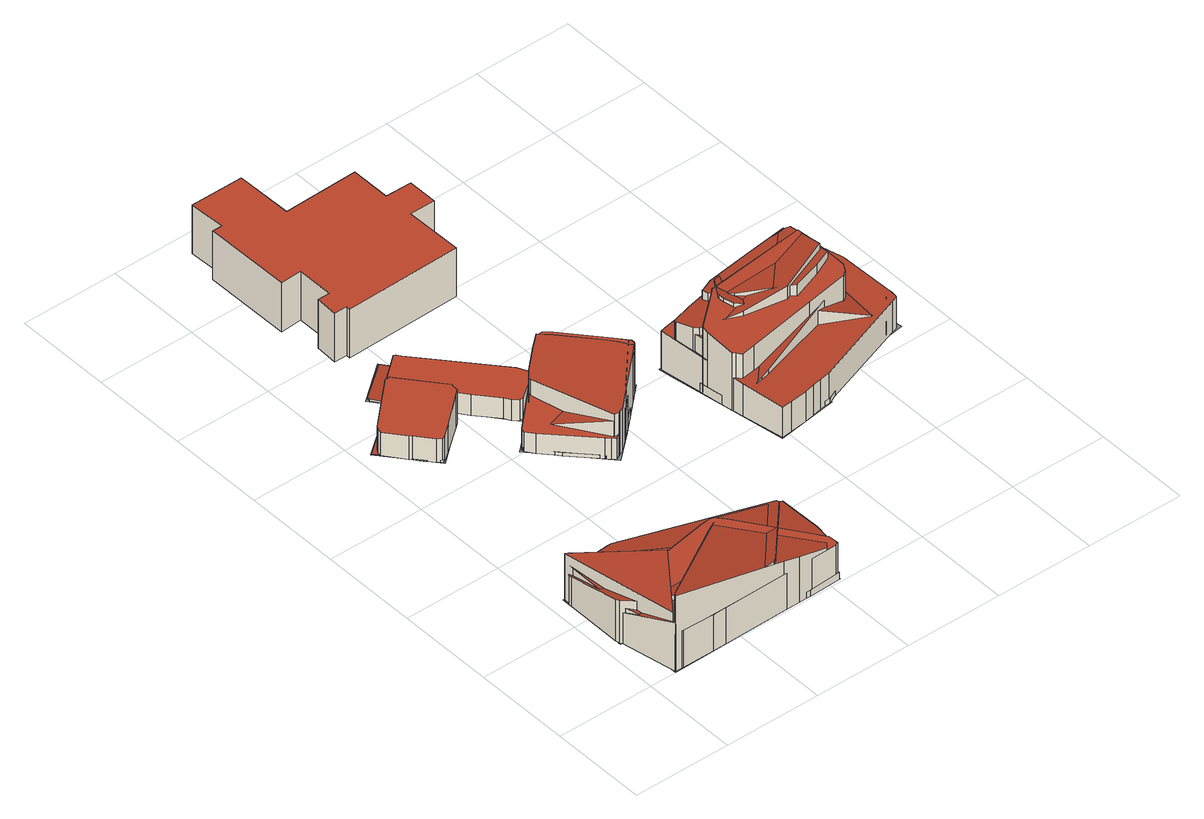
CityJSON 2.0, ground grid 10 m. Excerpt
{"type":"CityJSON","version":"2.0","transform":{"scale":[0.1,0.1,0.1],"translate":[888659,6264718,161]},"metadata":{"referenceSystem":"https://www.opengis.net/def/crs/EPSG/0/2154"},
"CityObjects":{
"building1":{"type":"Building","attributes":{"class":"Building"},"children":["building1-1"]},
"building1-1":{"type":"BuildingPart","parents":["building1"],"geometry":[{"type":"MultiSurface","lod":"2.2","boundaries":[[[0,1,2,3,4,5,6,7,8,9,10,11,12,13,14]],[[15,16,1,0]],[[16,17,2,1]],[[17,18,3,2]],[[18,19,4,3]],[[19,20,5,4]],[[20,21,6,5]],[[21,22,7,6]],[[22,23,8,7]],[[23,24,9,8]],[[24,25,10,9]],[[25,26,11,10]],[[26,27,12,11]],[[27,28,13,12]],[[28,29,14,13]],[[29,15,0,14]],[[30,31,32,33,34,35,36,37,38,39,40,41,42,43,44,45,46,47]],[[48,49,31,30]],[[49,50,32,31]],[[50,51,33,32]],[[51,52,34,33]],[[52,53,35,34]],[[53,54,36,35]],[[54,55,37,36]],[[55,56,38,37]],[[56,57,39,38]],[[57,58,40,39]],[[58,59,41,40]],[[59,60,42,41]],[[60,61,43,42]],[[61,62,44,43]],[[62,63,45,44]],[[63,64,46,45]],[[64,65,47,46]],[[65,48,30,47]],[[66,67,68,69,70,71,72,73,74,75,76,77,78]],[[79,80,67,66]],[[80,81,68,67]],[[81,82,69,68]],[[82,83,70,69]],[[83,84,71,70]],[[84,85,72,71]],[[85,86,73,72]],[[86,87,74,73]],[[87,88,75,74]],[[88,89,76,75]],[[89,90,77,76]],[[90,91,78,77]],[[91,79,66,78]],[[92,93,94,95,96,97,98,99,100,101,102,103,104,105,106,107]],[[108,109,93,92]],[[109,110,94,93]],[[110,111,95,94]],[[111,112,96,95]],[[112,113,97,96]],[[113,114,98,97]],[[114,115,99,98]],[[115,116,100,99]],[[116,117,101,100]],[[117,118,102,101]],[[118,119,103,102]],[[119,120,104,103]],[[120,121,105,104]],[[121,122,106,105]],[[122,123,107,106]],[[123,108,92,107]],[[124,125,126,127,128,129,130,131,132,133,134,135]],[[136,137,125,124]],[[137,138,126,125]],[[138,139,127,126]],[[139,140,128,127]],[[140,141,129,128]],[[141,142,130,129]],[[142,143,131,130]],[[143,144,132,131]],[[144,145,133,132]],[[145,146,134,133]],[[146,147,135,134]],[[147,136,124,135]],[[148,149,150,151,152,153,154,155,156]],[[157,149,148]],[[158,150,149]],[[158,159,151,150]],[[159,160,152,151]],[[160,161,153,152]],[[161,162,154,153]],[[162,163,155,154]],[[163,164,156,155]],[[164,157,148,156]],[[165,166,167,168,169,170,171,172,173]],[[174,137,166,165]],[[137,175,167,166]],[[175,176,168,167]],[[176,177,169,168]],[[177,178,170,169]],[[178,179,171,170]],[[179,180,172,171]],[[180,181,173,172]],[[181,174,165,173]],[[182,183,184,185,186,187,188,189,190,191]],[[192,193,183,182]],[[193,79,184,183]],[[79,194,185,184]],[[194,195,186,185]],[[195,196,187,186]],[[196,197,188,187]],[[197,198,189,188]],[[198,199,190,189]],[[199,200,191,190]],[[200,192,182,191]],[[201,202,203,204,205,206,207]],[[208,209,202,201]],[[209,79,203,202]],[[79,210,204,203]],[[210,211,205,204]],[[211,212,206,205]],[[212,213,207,206]],[[213,208,201,207]],[[214,215,216,217]],[[218,219,215,214]],[[219,220,216,215]],[[220,221,217,216]],[[221,218,214,217]],[[222,223,224,225,226,227,228,229,230,231,232,233]]],"semantics":{"surfaces":[{"type":"RoofSurface","rf_azimuth":90.5,"rf_slope":12.83},{"type":"WallSurface","on_footprint_edge":true},{"type":"RoofSurface","rf_azimuth":271.19,"rf_slope":14.2},{"type":"RoofSurface","rf_azimuth":0.742,"rf_slope":13.63},{"type":"RoofSurface","rf_azimuth":214.13,"rf_slope":1.97},{"type":"RoofSurface","rf_azimuth":258.29,"rf_slope":14.51},{"type":"RoofSurface","rf_azimuth":263.12,"rf_slope":12.42},{"type":"RoofSurface","rf_azimuth":191.4,"rf_slope":8.85},{"type":"RoofSurface","rf_azimuth":118.48,"rf_slope":19.65},{"type":"RoofSurface","rf_azimuth":109.07,"rf_slope":9.97},{"type":"RoofSurface","rf_azimuth":154.88,"rf_slope":9.03},{"type":"GroundSurface"}],"values":[0,1,1,1,1,1,1,1,1,1,1,1,1,1,1,1,2,1,1,1,1,1,1,1,1,1,1,1,1,1,1,1,1,1,1,3,1,1,1,1,1,1,1,1,1,1,1,1,1,4,1,1,1,1,1,1,1,1,1,1,1,1,1,1,1,1,5,1,1,1,1,1,1,1,1,1,1,1,1,6,1,1,1,1,1,1,1,1,1,7,1,1,1,1,1,1,1,1,1,8,1,1,1,1,1,1,1,1,1,1,9,1,1,1,1,1,1,1,10,1,1,1,1,11]}}]},
"building2":{"type":"Building","attributes":{"class":"Building"},"children":["building2-1"]},
"building2-1":{"type":"BuildingPart","parents":["building2"],"geometry":[{"type":"MultiSurface","lod":"2.2","boundaries":[[[234,235,236,237,238,239,240,241,242,243,244,245,246,247,248,249,250]],[[251,252,235,234]],[[252,253,236,235]],[[253,254,237,236]],[[254,255,238,237]],[[255,256,239,238]],[[256,257,240,239]],[[257,258,241,240]],[[258,259,242,241]],[[259,260,243,242]],[[260,261,244,243]],[[261,262,245,244]],[[262,263,246,245]],[[263,264,247,246]],[[264,265,248,247]],[[265,266,249,248]],[[266,267,250,249]],[[267,251,234,250]],[[268,269,270,271,272,273,274,275,276]],[[277,278,269,268]],[[278,279,270,269]],[[279,280,271,270]],[[280,281,272,271]],[[281,282,273,272]],[[282,283,274,273]],[[283,284,275,274]],[[284,285,276,275]],[[285,277,268,276]],[[286,287,288,289]]],"semantics":{"surfaces":[{"type":"RoofSurface","rf_azimuth":219.08,"rf_slope":12.52},{"type":"WallSurface","on_footprint_edge":true},{"type":"RoofSurface","rf_azimuth":203.6,"rf_slope":2.11},{"type":"GroundSurface"}],"values":[0,1,1,1,1,1,1,1,1,1,1,1,1,1,1,1,1,1,2,1,1,1,1,1,1,1,1,1,3]}}]},
"building3":{"type":"Building","attributes":{"class":"Building"},"children":["building3-1"]},
"building3-1":{"type":"BuildingPart","parents":["building3"],"geometry":[{"type":"MultiSurface","lod":"2.2","boundaries":[[[290,291,292,293,294,295,296,297,298,299,300,301,302,303,304,305]],[[306,307,291,290]],[[307,308,292,291]],[[308,309,293,292]],[[309,310,294,293]],[[310,311,295,294]],[[311,312,296,295]],[[312,313,297,296]],[[313,314,298,297]],[[314,315,299,298]],[[315,316,300,299]],[[316,317,301,300]],[[317,318,302,301]],[[318,319,303,302]],[[319,320,304,303]],[[320,321,305,304]],[[321,306,290,305]],[[322,323,324,325,326,327,328,329,330,331]],[[332,333,323,322]],[[333,334,324,323]],[[334,335,325,324]],[[335,336,326,325]],[[336,337,327,326]],[[337,328,327]],[[338,330,329]],[[338,339,331,330]],[[339,332,322,331]],[[340,341,342,343]]],"semantics":{"surfaces":[{"type":"RoofSurface","rf_azimuth":215.76,"rf_slope":1.26},{"type":"WallSurface","on_footprint_edge":true},{"type":"RoofSurface","rf_azimuth":51.92,"rf_slope":2.69},{"type":"GroundSurface"}],"values":[0,1,1,1,1,1,1,1,1,1,1,1,1,1,1,1,1,2,1,1,1,1,1,1,1,1,1,3]}}]},
"building4":{"type":"Building","attributes":{"class":"Building"},"children":["building4-1"]},
"building4-1":{"type":"BuildingPart","parents":["building4"],"geometry":[{"type":"MultiSurface","lod":"2.2","boundaries":[[[344,345,346,347,348,349,350,351,352,353,354,355,356,357,358,359,360]],[[361,362,345,344]],[[362,363,346,345]],[[363,364,347,346]],[[364,365,348,347]],[[365,366,349,348]],[[366,367,350,349]],[[367,368,351,350]],[[368,369,352,351]],[[369,370,353,352]],[[370,371,354,353]],[[371,372,355,354]],[[372,373,356,355]],[[373,374,357,356]],[[374,375,358,357]],[[375,376,359,358]],[[376,377,360,359]],[[377,361,344,360]],[[378,379,380,381,382,383,384,385,386,387,388,389,390,391,392,393]],[[394,395,379,378]],[[395,396,380,379]],[[396,397,381,380]],[[397,398,382,381]],[[398,399,383,382]],[[399,400,384,383]],[[400,401,385,384]],[[401,402,386,385]],[[402,403,387,386]],[[403,404,388,387]],[[404,405,389,388]],[[405,406,390,389]],[[406,407,391,390]],[[407,408,392,391]],[[408,409,393,392]],[[409,394,378,393]],[[410,411,412,413,414,415,416,417,418,419,420,421]],[[422,423,411,410]],[[423,424,412,411]],[[424,425,413,412]],[[425,366,414,413]],[[366,399,415,414]],[[399,426,416,415]],[[426,417,416]],[[427,418,417]],[[427,428,419,418]],[[428,429,420,419]],[[429,430,421,420]],[[430,422,410,421]],[[431,432,433,434,435,436,437,438]],[[439,440,432,431]],[[440,441,433,432]],[[441,442,434,433]],[[442,443,435,434]],[[443,444,436,435]],[[444,445,437,436]],[[445,446,438,437]],[[446,439,431,438]],[[447,448,449,450,451,452,453,454,455]],[[456,395,448,447]],[[395,457,449,448]],[[457,458,450,449]],[[458,459,451,450]],[[459,460,452,451]],[[460,461,453,452]],[[461,462,454,453]],[[462,463,455,454]],[[463,456,447,455]],[[464,465,466,467,468,469,470,471,472]],[[473,474,465,464]],[[474,475,466,465]],[[475,476,467,466]],[[476,477,468,467]],[[477,374,469,468]],[[374,478,470,469]],[[478,479,471,470]],[[479,480,472,471]],[[480,473,464,472]],[[481,482,483,484,485]]],"semantics":{"surfaces":[{"type":"RoofSurface","rf_azimuth":221.48,"rf_slope":15.7},{"type":"WallSurface","on_footprint_edge":true},{"type":"RoofSurface","rf_azimuth":220.79,"rf_slope":4.91},{"type":"RoofSurface","rf_azimuth":29.07,"rf_slope":2.04},{"type":"RoofSurface","rf_azimuth":40.89,"rf_slope":10.22},{"type":"RoofSurface","rf_azimuth":148.29,"rf_slope":16.65},{"type":"RoofSurface","rf_azimuth":275.3,"rf_slope":4.91},{"type":"GroundSurface"}],"values":[0,1,1,1,1,1,1,1,1,1,1,1,1,1,1,1,1,1,2,1,1,1,1,1,1,1,1,1,1,1,1,1,1,1,1,3,1,1,1,1,1,1,1,1,1,1,1,1,4,1,1,1,1,1,1,1,1,5,1,1,1,1,1,1,1,1,1,6,1,1,1,1,1,1,1,1,1,7]}}]},
"building5":{"type":"Building","attributes":{"class":"Building"},"children":["building5-1"]},
"building5-1":{"type":"BuildingPart","parents":["building5"],"geometry":[{"type":"Solid","lod":"2.2","boundaries":[[[[486,487,488,489,490,491,492,493,494,495,496,497,498,499,500,501,502,503]],[[504,505,506,507,508,509,510,511,512,513,514,515,516,517,518,519,520,521]],[[521,520,502,503]],[[520,519,501,502]],[[519,518,500,501]],[[518,517,499,500]],[[517,516,498,499]],[[516,515,497,498]],[[515,514,496,497]],[[514,513,495,496]],[[513,512,494,495]],[[512,511,493,494]],[[511,510,492,493]],[[510,509,491,492]],[[509,508,490,491]],[[508,507,489,490]],[[507,506,488,489]],[[506,505,487,488]],[[505,504,486,487]],[[504,521,503,486]]]],"semantics":{"surfaces":[{"type":"GroundSurface"},{"type":"RoofSurface"},{"type":"WallSurface","on_footprint_edge":true}],"values":[[0,1,2,2,2,2,2,2,2,2,2,2,2,2,2,2,2,2,2,2]]}}]},
"building6":{"type":"Building","attributes":{"class":"Building"},"children":["building6-1"]},
"building6-1":{"type":"BuildingPart","parents":["building6"],"geometry":[{"type":"MultiSurface","lod":"2.2","boundaries":[[[522,523,524,525,526,527,528,529,530,531,532,533,534,535]],[[536,537,523,522]],[[537,538,524,523]],[[538,539,525,524]],[[539,540,526,525]],[[540,541,527,526]],[[541,542,528,527]],[[542,543,529,528]],[[543,544,530,529]],[[544,545,531,530]],[[545,546,532,531]],[[546,547,533,532]],[[547,548,534,533]],[[548,549,535,534]],[[549,536,522,535]],[[550,551,552,553,554,555,556,557,558,559,560,561,562,563,564,565,566,567,568,569,570,571]],[[572,573,551,550]],[[573,574,552,551]],[[574,575,553,552]],[[575,576,554,553]],[[576,577,555,554]],[[577,578,556,555]],[[578,579,557,556]],[[579,580,558,557]],[[580,581,559,558]],[[581,582,560,559]],[[582,583,561,560]],[[583,584,562,561]],[[584,585,563,562]],[[585,586,564,563]],[[586,587,565,564]],[[587,588,566,565]],[[588,589,567,566]],[[589,590,568,567]],[[590,591,569,568]],[[591,592,570,569]],[[592,593,571,570]],[[593,572,550,571]],[[594,595,596,597,598,599,600,601,602,603,604,605,606,607]],[[608,609,595,594]],[[609,610,596,595]],[[610,611,597,596]],[[611,612,598,597]],[[612,613,599,598]],[[613,614,600,599]],[[614,615,601,600]],[[615,616,602,601]],[[616,617,603,602]],[[617,618,604,603]],[[618,619,605,604]],[[619,620,606,605]],[[620,621,607,606]],[[621,608,594,607]],[[622,623,624,625,626,627,628,629,630,631,632,633,634,635,636,637]],[[638,639,623,622]],[[639,640,624,623]],[[640,641,625,624]],[[641,642,626,625]],[[642,643,627,626]],[[643,644,628,627]],[[644,645,629,628]],[[645,646,630,629]],[[646,647,631,630]],[[647,648,632,631]],[[648,649,633,632]],[[649,650,634,633]],[[650,651,635,634]],[[651,652,636,635]],[[652,653,637,636]],[[653,638,622,637]],[[654,655,656,657,658,659,660,661,662,663,664,665,666]],[[667,668,655,654]],[[668,669,656,655]],[[669,644,657,656]],[[644,670,658,657]],[[670,671,659,658]],[[671,672,660,659]],[[672,673,661,660]],[[673,674,662,661]],[[674,675,663,662]],[[675,676,664,663]],[[676,677,665,664]],[[677,678,666,665]],[[678,667,654,666]],[[679,680,681,682,683,684,685,686,687,688]],[[689,690,680,679]],[[690,691,681,680]],[[691,692,682,681]],[[692,693,683,682]],[[693,694,684,683]],[[694,695,685,684]],[[695,696,686,685]],[[696,697,687,686]],[[697,698,688,687]],[[698,689,679,688]],[[699,700,701,702,703,704,705,706,707,708,709,710]],[[711,712,700,699]],[[712,713,701,700]],[[713,714,702,701]],[[714,715,703,702]],[[715,716,704,703]],[[716,717,705,704]],[[717,718,706,705]],[[718,719,707,706]],[[719,720,708,707]],[[720,721,709,708]],[[721,722,710,709]],[[722,711,699,710]],[[723,724,725,726,727,728,729,730]],[[731,732,724,723]],[[732,733,725,724]],[[733,734,726,725]],[[734,735,727,726]],[[735,736,728,727]],[[736,737,729,728]],[[737,738,730,729]],[[738,731,723,730]],[[739,740,741,742,743,744,745,746,747,748,749]],[[750,751,740,739]],[[751,752,741,740]],[[752,753,742,741]],[[753,754,743,742]],[[754,755,744,743]],[[755,756,745,744]],[[756,757,746,745]],[[757,758,747,746]],[[758,759,748,747]],[[759,760,749,748]],[[760,750,739,749]],[[761,762,763,764,765,766,767,768,769]],[[770,536,762,761]],[[536,771,763,762]],[[771,772,764,763]],[[772,773,765,764]],[[773,774,766,765]],[[774,775,767,766]],[[775,616,768,767]],[[616,776,769,768]],[[776,770,761,769]],[[777,778,779,780,781,782,783,784,785]]],"semantics":{"surfaces":[{"type":"RoofSurface","rf_azimuth":270.48,"rf_slope":14.66},{"type":"WallSurface","on_footprint_edge":true},{"type":"RoofSurface","rf_azimuth":279.16,"rf_slope":4.23},{"type":"RoofSurface","rf_azimuth":125.43,"rf_slope":13.72},{"type":"RoofSurface","rf_azimuth":347.12,"rf_slope":20},{"type":"RoofSurface","rf_azimuth":37.83,"rf_slope":1.43},{"type":"RoofSurface","rf_azimuth":99.45,"rf_slope":4.94},{"type":"RoofSurface","rf_azimuth":146.19,"rf_slope":17.58},{"type":"RoofSurface","rf_azimuth":188.52,"rf_slope":7.4},{"type":"RoofSurface","rf_azimuth":7.04,"rf_slope":6.77},{"type":"RoofSurface","rf_azimuth":165.82,"rf_slope":3.29},{"type":"GroundSurface"}],"values":[0,1,1,1,1,1,1,1,1,1,1,1,1,1,1,2,1,1,1,1,1,1,1,1,1,1,1,1,1,1,1,1,1,1,1,1,1,1,3,1,1,1,1,1,1,1,1,1,1,1,1,1,1,4,1,1,1,1,1,1,1,1,1,1,1,1,1,1,1,1,5,1,1,1,1,1,1,1,1,1,1,1,1,1,6,1,1,1,1,1,1,1,1,1,1,7,1,1,1,1,1,1,1,1,1,1,1,1,8,1,1,1,1,1,1,1,1,9,1,1,1,1,1,1,1,1,1,1,1,10,1,1,1,1,1,1,1,1,1,11]}}]}
},
"vertices":[
[16,122,37],[16,64,50],[17,60,51],[30,40,56],[32,37,56],[34,36,56],[129,2,64],[139,3,64],[144,7,63],[204,73,48],[204,77,47],[72,136,34],[68,136,34],[20,132,35],[16,125,36],[16,122,4],[16,64,4],[17,60,4],[30,40,4],[32,37,4],[34,36,4],[129,2,4],[139,3,4],[144,7,4],[204,73,4],[204,77,4],[72,136,4],[68,136,4],[20,132,4],[16,125,4],[29,2,45],[37,1,45],[70,1,44],[84,1,44],[207,3,44],[210,4,45],[210,8,45],[208,13,47],[199,22,49],[146,72,62],[137,79,64],[133,80,64],[123,79,64],[32,65,61],[30,64,61],[30,61,60],[30,54,58],[29,9,47],[29,2,4],[37,1,4],[70,1,4],[84,1,4],[207,3,4],[210,4,4],[210,8,4],[208,13,4],[199,22,4],[146,72,4],[137,79,4],[133,80,4],[123,79,4],[32,65,4],[30,64,4],[30,61,4],[30,54,4],[29,9,4],[29,1,88],[149,2,59],[166,2,55],[197,3,47],[208,16,44],[209,18,44],[211,32,44],[210,76,44],[208,77,44],[186,79,49],[142,81,60],[124,69,65],[30,4,88],[29,1,4],[149,2,4],[166,2,4],[197,3,4],[208,16,4],[209,18,4],[211,32,4],[210,76,4],[208,77,4],[186,79,4],[142,81,4],[124,69,4],[30,4,4],[16,85,8],[20,59,7],[28,12,6],[37,7,7],[178,2,11],[211,3,12],[211,71,13],[210,78,13],[77,143,10],[75,143,10],[67,143,10],[62,142,10],[32,132,9],[18,123,8],[18,119,8],[18,113,8],[16,85,4],[20,59,4],[28,12,4],[37,7,4],[178,2,4],[211,3,4],[211,71,4],[210,78,4],[77,143,4],[75,143,4],[67,143,4],[62,142,4],[32,132,4],[18,123,4],[18,119,4],[18,113,4],[17,90,31],[18,62,24],[30,8,11],[210,6,20],[210,9,21],[210,16,22],[210,24,24],[209,34,27],[209,51,31],[147,102,41],[17,108,35],[17,104,34],[17,90,4],[18,62,4],[30,8,4],[210,6,4],[210,9,4],[210,16,4],[210,24,4],[209,34,4],[209,51,4],[147,102,4],[17,108,4],[17,104,4],[17,94,22],[28,9,4],[210,37,15],[210,40,15],[209,75,23],[209,78,24],[146,103,27],[18,104,24],[17,97,23],[17,94,4],[210,37,4],[210,40,4],[209,75,4],[209,78,4],[146,103,4],[18,104,4],[17,97,4],[18,133,46],[18,62,44],[29,14,44],[127,3,58],[127,6,59],[125,49,60],[125,53,60],[27,131,47],[23,133,47],[18,133,4],[29,14,4],[127,3,4],[127,6,4],[125,49,4],[125,53,4],[27,131,4],[23,133,4],[16,72,33],[18,59,38],[29,1,58],[124,66,54],[125,69,53],[126,72,52],[126,76,51],[19,118,19],[16,80,31],[16,76,32],[16,72,4],[18,59,4],[124,66,4],[125,69,4],[126,72,4],[126,76,4],[19,118,4],[16,80,4],[16,76,4],[24,75,11],[29,4,23],[29,1,24],[207,54,25],[206,64,23],[141,99,14],[25,82,10],[24,75,4],[29,4,4],[207,54,4],[206,64,4],[141,99,4],[25,82,4],[17,132,56],[29,5,67],[76,68,69],[19,130,57],[17,132,4],[29,5,4],[76,68,4],[19,130,4],[16,133,4],[16,58,4],[28,58,4],[28,0,4],[212,3,4],[211,80,4],[149,79,4],[148,103,4],[78,101,4],[77,144,4],[57,143,4],[57,134,4],
[13,368,38],[28,349,38],[30,347,38],[43,331,38],[48,328,38],[50,328,39],[60,335,42],[84,354,48],[89,358,50],[89,359,50],[89,363,50],[89,365,51],[57,404,51],[55,406,51],[51,407,50],[15,375,39],[13,372,39],[13,368,12],[28,349,12],[30,347,12],[43,331,12],[48,328,12],[50,328,12],[60,335,12],[84,354,12],[89,358,12],[89,359,12],[89,363,12],[89,365,12],[57,404,12],[55,406,12],[51,407,12],[15,375,12],[13,372,12],[8,374,13],[22,357,13],[36,339,13],[45,330,14],[48,327,14],[48,334,14],[47,402,15],[43,401,15],[34,394,14],[8,374,12],[22,357,12],[36,339,12],[45,330,12],[48,327,12],[48,334,12],[47,402,12],[43,401,12],[34,394,12],[92,361,12],[53,409,12],[7,374,12],[48,325,12],
[60,417,36],[63,411,36],[86,381,36],[94,371,36],[104,358,36],[122,337,36],[126,331,36],[131,326,36],[135,326,36],[154,339,37],[159,345,37],[160,349,37],[155,359,37],[91,433,37],[88,437,37],[86,438,37],[60,417,13],[63,411,13],[86,381,13],[94,371,13],[104,358,13],[122,337,13],[126,331,13],[131,326,13],[135,326,13],[154,339,13],[159,345,13],[160,349,13],[155,359,13],[91,433,13],[88,437,13],[86,438,13],[51,427,15],[60,414,15],[140,364,15],[162,356,15],[161,360,14],[144,384,14],[110,428,13],[87,458,13],[56,434,15],[51,430,15],[51,427,13],[60,414,13],[140,364,13],[162,356,13],[161,360,13],[144,384,13],[56,434,13],[51,430,13],[87,459,13],[48,429,13],[134,321,13],[169,352,13],
[108,293,35],[114,285,35],[154,242,36],[158,238,36],[162,235,36],[176,244,41],[186,252,44],[233,296,62],[233,297,63],[233,300,63],[220,316,63],[189,351,63],[182,357,63],[179,358,62],[177,358,62],[174,355,61],[108,296,36],[108,293,13],[114,285,13],[154,242,13],[158,238,13],[162,235,13],[176,244,13],[186,252,13],[233,296,13],[233,297,13],[233,300,13],[220,316,13],[189,351,13],[182,357,13],[179,358,13],[177,358,13],[174,355,13],[108,296,13],[135,316,63],[161,238,61],[166,237,61],[167,238,61],[172,240,61],[188,254,63],[221,284,67],[227,290,68],[224,294,68],[219,302,68],[213,310,68],[183,344,68],[173,354,68],[161,344,66],[141,326,64],[135,319,63],[135,316,13],[161,238,13],[166,237,13],[167,238,13],[172,240,13],[188,254,13],[221,284,13],[227,290,13],[224,294,13],[219,302,13],[213,310,13],[183,344,13],[173,354,13],[161,344,13],[141,326,13],[135,319,13],[108,294,17],[129,268,17],[151,245,17],[155,241,17],[176,244,16],[188,254,15],[208,273,15],[234,300,13],[209,328,14],[188,351,14],[123,308,17],[117,304,17],[108,294,13],[129,268,13],[151,245,13],[155,241,13],[208,273,13],[209,328,13],[188,351,13],[123,308,13],[117,304,13],[150,332,49],[170,252,55],[175,255,54],[230,302,41],[230,305,41],[182,358,41],[179,359,42],[165,345,45],[150,332,13],[170,252,13],[175,255,13],[230,302,13],[230,305,13],[182,358,13],[179,359,13],[165,345,13],[116,302,32],[161,238,54],[165,238,55],[187,254,58],[232,303,62],[227,308,60],[173,352,39],[159,342,37],[131,317,34],[116,302,13],[165,238,13],[187,254,13],[232,303,13],[227,308,13],[173,352,13],[159,342,13],[131,317,13],[109,296,27],[127,272,24],[196,261,23],[205,269,23],[230,300,26],[179,358,31],[175,356,31],[166,349,31],[114,301,27],[109,296,13],[127,272,13],[196,261,13],[205,269,13],[230,300,13],[175,356,13],[166,349,13],[114,301,13],[105,295,13],[163,232,13],[190,255,13],[236,298,13],[179,361,13],
[195,617,9],[118,615,9],[117,673,9],[63,673,9],[64,636,9],[54,636,9],[55,547,9],[77,548,9],[77,511,9],[65,511,9],[64,488,9],[77,488,9],[77,484,9],[197,487,9],[196,545,9],[222,545,9],[222,576,9],[195,576,9],[195,617,63],[118,615,63],[117,673,63],[63,673,63],[64,636,63],[54,636,63],[55,547,63],[77,548,63],[77,511,63],[65,511,63],[64,488,63],[77,488,63],[77,484,63],[197,487,63],[196,545,63],[222,545,63],[222,576,63],[195,576,63],
[275,257,83],[275,251,81],[279,223,74],[281,221,74],[285,217,73],[299,219,73],[369,229,76],[413,236,77],[417,239,78],[420,245,80],[414,281,89],[410,293,92],[307,283,90],[305,281,89],[275,257,10],[275,251,10],[279,223,10],[281,221,10],[285,217,10],[299,219,10],[369,229,10],[413,236,10],[417,239,10],[420,245,10],[414,281,10],[410,293,10],[307,283,10],[305,281,10],[267,302,53],[281,212,46],[289,169,43],[299,170,43],[317,172,43],[327,174,43],[336,176,43],[347,178,43],[447,213,44],[453,215,44],[454,217,44],[454,222,45],[454,225,45],[449,279,49],[448,283,49],[433,325,53],[428,326,53],[418,325,53],[411,324,53],[394,322,53],[327,312,53],[276,304,53],[267,302,10],[281,212,10],[289,169,10],[299,170,10],[317,172,10],[327,174,10],[336,176,10],[347,178,10],[447,213,10],[453,215,10],[454,217,10],[454,222,10],[454,225,10],[449,279,10],[448,283,10],[433,325,10],[428,326,10],[418,325,10],[411,324,10],[394,322,10],[327,312,10],[276,304,10],[270,286,72],[273,268,76],[276,263,77],[280,259,79],[312,248,85],[356,242,93],[410,264,96],[411,304,88],[408,306,87],[398,306,86],[388,306,85],[290,293,73],[271,289,71],[270,288,71],[270,286,10],[273,268,10],[276,263,10],[280,259,10],[312,248,10],[356,242,10],[410,264,10],[411,304,10],[408,306,10],[398,306,10],[388,306,10],[290,293,10],[271,289,10],[270,288,10],[306,272,91],[307,268,90],[311,259,88],[421,210,45],[437,211,39],[441,214,38],[454,229,35],[455,236,35],[445,304,44],[442,326,47],[437,327,49],[328,297,85],[321,294,87],[317,292,89],[313,286,90],[306,274,91],[306,272,10],[307,268,10],[311,259,10],[421,210,10],[437,211,10],[441,214,10],[454,229,10],[455,236,10],[445,304,10],[442,326,10],[437,327,10],[328,297,10],[321,294,10],[317,292,10],[313,286,10],[306,274,10],[269,292,14],[338,177,15],[348,177,15],[454,229,12],[453,239,12],[451,260,11],[441,327,11],[433,327,11],[427,327,11],[408,324,11],[334,313,13],[279,305,14],[269,302,14],[269,292,10],[338,177,10],[348,177,10],[453,239,10],[451,260,10],[441,327,10],[433,327,10],[427,327,10],[408,324,10],[334,313,10],[279,305,10],[269,302,10],[303,291,86],[304,285,86],[319,268,88],[365,240,91],[394,249,91],[413,257,90],[407,308,86],[366,303,86],[316,296,86],[304,291,86],[303,291,10],[304,285,10],[319,268,10],[365,240,10],[394,249,10],[413,257,10],[407,308,10],[366,303,10],[316,296,10],[304,291,10],[273,291,25],[273,273,28],[273,270,29],[284,204,44],[297,206,47],[306,208,49],[402,236,69],[417,246,71],[417,249,70],[412,286,63],[409,298,60],[408,301,59],[273,291,10],[273,273,10],[273,270,10],[284,204,10],[297,206,10],[306,208,10],[402,236,10],[417,246,10],[417,249,10],[412,286,10],[409,298,10],[408,301,10],[271,277,20],[277,235,20],[435,247,40],[438,255,41],[438,259,41],[390,321,36],[370,318,33],[272,291,20],[271,277,10],[277,235,10],[435,247,10],[438,255,10],[438,259,10],[390,321,10],[370,318,10],[272,291,10],[272,287,42],[272,284,42],[272,280,42],[273,277,42],[276,255,42],[420,210,25],[452,237,21],[451,248,21],[451,251,21],[450,258,21],[407,323,25],[272,287,10],[272,284,10],[272,280,10],[273,277,10],[276,255,10],[420,210,10],[452,237,10],[451,248,10],[451,251,10],[450,258,10],[407,323,10],[272,282,69],[275,257,70],[279,239,70],[297,222,71],[307,222,72],[411,282,77],[410,292,77],[408,306,76],[304,292,71],[272,282,10],[279,239,10],[297,222,10],[307,222,10],[411,282,10],[410,292,10],[304,292,10],[288,168,10],[350,177,10],[345,213,10],[417,224,10],[420,208,10],[458,214,10],[442,329,10],[266,303,10],[268,290,10]
]}
